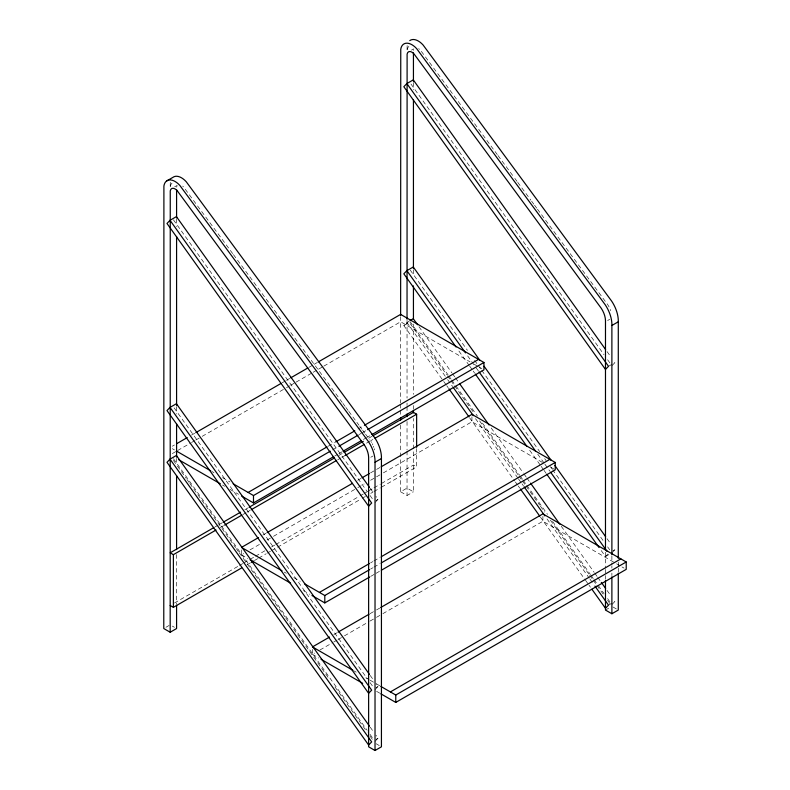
<?xml version="1.0" encoding="UTF-8"?>
<svg xmlns="http://www.w3.org/2000/svg" width="790" height="790" viewBox="0 0 790 790"><rect width="100%" height="100%" fill="white"/><g stroke="black" fill="none" stroke-linecap="round" stroke-linejoin="round"><path stroke-width="0.59" stroke-dasharray="3.95 2.96" d="M170.304 182.332L170.186 186.914M407.156 45.583L407.038 50.165M446.034 384.71L403.838 325.559L409.003 321.184M375.033 502.499L378.064 499.349L375.922 496.347M611.885 365.75L614.916 362.61L613.484 360.596M375.033 689.601L378.064 686.461L375.922 683.449M375.033 741.346L378.064 738.196L375.922 735.194M601.2 550.541L605.486 556.555L608.517 553.405M611.885 552.852L614.916 549.712L613.484 547.707M611.885 604.597L614.916 601.457L613.484 599.452M174.58 186.875L176.713 185.64M411.432 50.126L413.565 48.891M172.319 446.212L174.452 444.977M191.516 435.122L194.725 433.276M282.208 382.765L285.407 380.918M286.474 380.296L289.673 378.45M308.88 367.36L313.146 364.901M314.213 364.279L317.412 362.432M172.319 453.598L176.585 451.139M177.651 450.517L190.449 443.131M191.516 442.509L194.725 440.662M195.792 440.05L201.124 436.969M202.191 436.347L285.407 388.305M286.474 387.693L289.673 385.846M290.74 385.224L295.006 382.765M296.072 382.143L312.08 372.91M313.146 372.288L317.412 369.829M318.479 369.207L322.745 366.748M323.821 366.135L400.629 321.777L470.06 361.869M403.838 325.559L410.247 321.866L448.137 375.003M328.146 446.241L334.545 442.548M358.018 429L363.351 425.919M332.442 449.954L337.784 446.873M359.114 434.559L361.257 433.325M362.324 432.713L366.59 430.244M334.585 456.116L337.784 454.27M338.851 453.657L342.05 451.801M363.39 439.487L366.59 437.64M367.656 437.018L369.789 435.794M214.989 526.94L218.188 525.093M219.255 524.481L222.464 522.634M244.861 509.698L248.07 507.851M338.752 455.494L343.018 453.026M368.624 438.243L371.823 436.396M220.331 527.562L223.531 525.715M242.728 514.626L245.937 512.779M247.003 512.157L250.203 510.31M337.685 459.8L340.885 457.953M341.952 457.341L345.151 455.494M366.491 443.17L369.69 441.324M370.757 440.711L372.89 439.477M370.757 457.282L372.89 456.047M607.609 320.533L609.752 319.308M262.823 535.087L266.023 533.24M357.771 480.271L360.971 478.424M370.579 472.874L380.178 467.334M241.483 549.87L241.483 554.797L243.616 553.573M250.015 549.87L259.614 544.33M267.089 540.014L272.422 536.943M273.488 536.321L356.705 488.279M357.771 487.657L364.17 483.964M370.579 480.271L382.311 473.496M383.377 472.874L471.936 421.751L544.567 463.681M174.452 603.017L238.462 566.055M239.528 565.442L242.728 563.596M243.794 562.984L249.136 559.903M250.203 559.281L254.469 556.822M255.535 556.2L265.134 550.66M271.543 546.966L274.742 545.12M275.809 544.498L359.025 496.456M360.092 495.834L363.291 493.987M364.358 493.375L367.557 491.528M368.624 490.906L372.89 488.447M373.956 487.835L380.365 484.132M381.432 483.519L413.437 465.043L416.636 466.89L416.636 448.513M247.003 564.83L250.203 562.984M254.469 560.515L257.668 558.668M258.735 558.046L266.2 553.741M267.267 553.119L270.466 551.272M271.543 550.66L361.158 498.915M362.225 498.302L365.424 496.456M370.757 493.375L372.89 492.14M373.956 491.528L380.365 487.835M381.432 487.213L416.636 466.89M375.931 500.584L378.064 499.349M608.517 366.303L614.916 362.61M165.91 627.309L169.119 625.453M400.629 425.178L400.629 491.795L407.038 488.092L413.437 491.795L413.437 418.493M400.629 491.795L407.038 495.488L413.437 491.795M370.638 562.845L372.771 561.611M373.838 560.999L380.237 557.306M370.668 569.027L372.801 567.793M373.868 567.181L380.276 563.477M370.668 576.414L374.944 573.955M376.01 573.333L380.276 570.874M333.795 634.607L336.994 632.76M370.066 613.662L375.398 610.581M376.465 609.969L379.674 608.122M312.455 649.39L312.455 654.317L314.588 653.083M319.92 650.002L332.728 642.616M333.795 641.994L336.994 640.147M338.061 639.535L343.393 636.454M344.46 635.841L368.999 621.671M370.066 621.049L375.398 617.977M376.465 617.355L381.807 614.274M382.874 613.662L542.908 521.262L615.538 563.201M375.931 687.685L378.064 686.461M612.783 550.946L614.916 549.712M605.486 556.555L609.752 554.086M375.931 739.43L378.064 738.196M608.517 605.15L614.916 601.457M605.476 610.058L608.685 608.211M474.336 364.328L478.602 366.797M479.678 367.419L481.811 368.644M550.976 467.384L554.175 469.24M616.605 563.813L620.881 566.282M621.947 566.904L624.08 568.129M612.951 606.977L617.217 609.446M172.319 448.671L174.452 449.905M211.829 471.482L213.962 472.716M222.504 477.644L229.979 481.959M222.523 485.05L224.656 486.285M229.999 489.365L238.541 494.293M284.193 572.069L286.326 573.303M293.801 577.618L300.21 581.312M241.483 554.797L247.892 558.5M303.429 590.564L309.838 594.268M354.098 670.967L356.231 672.201M365.839 677.751L369.049 679.598M370.115 680.21L375.447 683.291M376.524 683.913L379.723 685.76M312.455 654.317L318.864 658.021M376.544 691.319L379.743 693.166M172.319 626.075L174.452 627.309M376.099 743.726L379.299 745.572M421.337 51.35L497.285 154.554M498.016 155.551L514.083 177.375M514.813 178.372L517.006 181.344M517.736 182.342L530.88 200.196M531.611 201.193L533.803 204.166M534.534 205.163L536.716 208.135M537.447 209.133L607.668 304.594A16.126 9.312 60 0 1 609.07 306.964M232.685 253.59L183.537 186.924A6.903 3.99 60 0 0 182.688 186.085M233.415 254.587L339.305 398.466M340.036 399.464L342.228 402.436M342.959 403.433L345.151 406.406M345.872 407.403L348.064 410.375M348.795 411.373L356.102 421.287M356.833 422.285L359.025 425.257M359.756 426.254L361.938 429.227M362.669 430.224L364.862 433.197M365.592 434.194L369.977 440.149M607.046 351.58L610.631 356.586M410.958 84.017L604.024 354.72M607.599 359.736L610.463 363.746M607.046 538.681L610.631 543.698M410.247 270.121L467.443 350.335M474.602 360.359L477.456 364.368M478.177 365.365L481.031 369.384M481.752 370.382L539.669 451.594M544.675 458.615L546.107 460.619M550.393 466.633L551.825 468.638M552.536 469.645L604.024 541.831M607.599 546.838L609.742 549.85M467.65 355.895L475.511 366.925M476.232 367.923L478.375 370.935M537.723 454.151L544.162 463.167M544.873 464.174L549.88 471.196M458.901 351.017L468.914 365.059M469.625 366.056L472.489 370.066M473.2 371.073L474.632 373.078M529.695 450.28L540.419 465.32M541.13 466.317L543.273 469.329M543.994 470.327L546.137 473.338M418.996 326.744L451.88 372.86M452.601 373.858L454.744 376.87M455.455 377.877L458.319 381.886M491.212 428.002L523.385 473.121M524.106 474.119L526.249 477.13M526.97 478.128L529.823 482.147M561.285 526.259L594.179 572.375M594.9 573.382L597.043 576.384M597.754 577.391L600.617 581.4M607.046 590.426L610.631 595.433M448.858 376.01L451.001 379.012M451.712 380.02L455.287 385.026M456.008 386.034L477.456 416.113M482.463 423.124L519.642 475.264M520.363 476.261L522.506 479.273M523.217 480.281L526.081 484.29M526.802 485.287L547.529 514.369M552.536 521.38L590.436 574.518M591.147 575.525L593.3 578.527M594.011 579.534L597.586 584.551M598.307 585.548L604.024 593.567M607.599 598.583L610.463 602.592M410.237 323.633L446.706 374.756M447.416 375.764L450.28 379.773M450.991 380.78L453.855 384.789M454.566 385.787L474.593 413.861M479.599 420.882L518.21 475.017M518.921 476.024L521.785 480.034M522.496 481.041L525.36 485.05M526.071 486.048L539.659 505.096M540.38 506.104L544.665 512.118M550.383 520.136L588.994 574.281M589.715 575.278L592.579 579.287M593.29 580.294L596.154 584.304M596.865 585.311L604.014 595.334M607.589 600.351L610.453 604.36M406.87 322.419L446.913 378.558M447.624 379.565L452.631 386.577M475.511 418.661L517.707 477.822M518.418 478.819L521.282 482.828M521.993 483.836L523.424 485.84M547.016 518.921L589.212 578.082M589.923 579.08L592.786 583.089M446.745 385.718L448.177 387.722M469.625 417.801L514.675 480.962M515.386 481.969L517.539 484.971M518.25 485.978L519.682 487.983M540.419 517.055L584.748 579.218M585.469 580.225L588.323 584.235M589.044 585.232L590.476 587.237M370.194 488.319L373.058 492.338M173.385 219.768L367.172 491.469M370.026 495.478L373.601 500.495M370.194 675.43L373.058 679.439M174.106 407.867L367.172 678.571M370.026 682.58L373.601 687.596M370.194 727.165L373.058 731.185M173.385 458.615L367.172 730.315M370.026 734.325L373.601 739.341M173.385 460.373L186.252 478.424M186.973 479.421L189.116 482.433M189.827 483.431L235.588 547.598M236.309 548.606L238.452 551.608M239.163 552.615L284.933 616.783M285.644 617.78L329.262 678.946M334.99 686.964L367.162 732.083M370.026 736.092L372.88 740.102M618.284 562.016L618.284 566.944M618.284 568.178L618.284 571.871M611.885 555.854L611.885 564.475M611.885 565.709L611.885 568.178M611.885 573.096L611.885 575.564M605.476 552.151L605.476 568.168M605.476 569.402L605.476 574.33M605.476 575.564L605.476 579.258M542.908 516.334L542.908 521.262M471.936 416.824L471.936 421.751M413.437 82.466L413.437 89.862M413.437 269.864L413.437 276.036M413.437 324.117L413.437 394.388M413.437 405.487L413.437 409.19M407.038 320.325L407.038 398.091M407.038 402.979L407.038 405.487M407.038 406.682L407.038 411.649M407.038 421.485L407.038 449.865M407.038 451.09L407.038 495.488M400.629 316.622L400.629 402.969M400.629 404.204L400.629 409.141M400.629 410.375L400.629 415.313M176.585 219.205L176.585 226.612M176.585 406.613L176.585 414.009M176.585 458.398L176.585 464.56M176.585 554.56L176.585 603.876M407.136 49.859A11.455 6.616 60 0 1 411.333 45.494M413.506 50.422A6.903 3.99 60 0 1 413.733 49.543M418.651 48.654A6.903 3.99 60 0 1 419.539 49.336M610.216 309.433A16.126 9.312 60 0 1 610.69 310.687M170.285 186.598A11.455 6.616 60 0 1 173.227 182.47M176.654 187.171A6.903 3.99 60 0 1 177.256 185.571M370.816 441.343A16.126 9.312 60 0 1 371.547 442.509M372.218 443.713A16.126 9.312 60 0 1 372.821 444.938M373.364 446.182A16.126 9.312 60 0 1 373.838 447.436M374.233 448.69A16.126 9.312 60 0 1 374.559 449.935"/><path stroke-width="1.19" d="M170.186 632.237L170.255 190.864A6.903 3.99 60 0 1 177.138 190.617L364.407 445.037A16.126 9.312 60 0 1 368.634 457.222L368.624 746.807L375.023 750.5L375.033 460.649A25.181 14.536 60 0 0 368.446 441.62L179.853 185.453A15.998 9.233 60 0 0 163.905 186.025L163.777 628.534L170.186 632.237L176.585 628.534L176.585 605.11M375.023 750.5L381.432 746.807L381.442 456.956A25.181 14.536 60 0 0 374.845 437.917L186.252 181.759A15.998 9.233 60 0 0 172.921 177.365L166.522 181.058M611.885 554.62L611.885 323.9A25.181 14.536 60 0 0 605.298 304.871L416.705 48.704A15.998 9.233 60 0 0 400.757 49.286L400.629 315.388M618.284 558.323L618.293 320.207A25.181 14.536 60 0 0 611.697 301.178L423.104 45.01A15.998 9.233 60 0 0 409.773 40.616M170.018 220.311L166.986 223.461L368.634 506.193L371.665 503.042L170.018 220.311L176.417 216.618L369.483 487.321M406.87 83.572L403.838 86.712L605.486 369.444L608.517 366.303L406.87 83.572L413.269 79.869L605.624 349.575M170.018 407.413L166.986 410.563L368.634 693.294L371.665 690.154L170.018 407.413L176.417 403.72L369.483 674.423M170.018 459.158L166.986 462.308L368.634 745.039L371.665 741.899L170.018 459.158L176.417 455.465L369.483 726.168M479.767 360.22L413.269 266.981L406.87 270.674L403.838 273.814L456.037 347.007M176.585 443.743L187.25 437.581M195.792 432.653L281.141 383.377M290.74 377.837L307.814 367.982M318.479 361.82L400.629 314.39L483.944 362.491L483.944 369.878L371.922 434.559M410.069 320.562L413.269 318.716L417.564 324.729M248.129 492.437L327.08 446.863M335.612 441.926L354.819 430.846M364.417 425.297L478.582 359.391M233.178 483.806L253.491 495.537L330.309 451.189M338.851 446.261L358.048 435.172M367.656 429.632L483.944 362.491M241.75 496.15L253.491 502.934L333.518 456.729M343.117 451.189L361.257 440.721M213.922 527.562L170.186 552.812L173.385 554.659L216.055 530.021M223.531 522.012L240.595 512.157M249.136 507.229L334.486 457.953M344.084 452.413L363.291 441.324M372.89 435.784L413.437 412.37L416.636 414.217L416.636 447.288M224.597 525.093L241.661 515.238M251.269 509.698L336.619 460.422M345.151 455.494L364.358 444.405M375.023 438.243L416.636 414.217M375.023 462.229L381.432 458.536M611.885 325.49L618.284 321.787M258.547 537.556L241.483 547.411L282.06 570.834M267.089 532.628L352.439 483.352M362.037 477.802L369.513 473.496M381.244 466.722L471.936 414.355L555.242 462.456L555.242 469.853L381.343 570.252M170.186 605.486L173.385 607.332L241.661 567.911M251.269 562.362L253.402 561.127M319.427 592.411L369.572 563.458M381.303 556.683L549.88 459.365M304.476 583.78L324.799 595.512L369.601 569.639M381.343 562.865L555.242 462.456M311.981 595.502L324.799 602.898L369.601 577.036M329.529 637.066L312.455 646.921L353.031 670.355M338.061 632.138L368.999 614.274M380.74 607.5L542.908 513.875L626.223 561.976L626.223 569.363L395.77 702.419L380.81 693.788M390.398 691.922L620.851 558.876M380.79 686.382L395.77 695.022L626.223 561.976M605.476 580.492L605.476 610.058L611.885 613.751L618.284 610.058L618.284 573.106M176.585 451.139L210.752 470.86M178.728 459.76L220.38 483.816M250.025 559.735L290.611 583.168M320.997 659.245L362.659 683.301M484.063 366.234L551.272 460.481M554.856 465.488L605.624 536.677M406.87 270.674L465.507 352.883M479.086 371.932L535.581 451.139M550.6 472.193L607.085 551.4M475.343 374.075L526.831 446.261M546.848 474.336L599.047 547.529M459.75 383.891L489.069 424.99M530.544 483.144L559.853 524.254M601.328 582.408L605.624 588.422M453.351 387.584L473.368 415.659M524.135 486.838L544.873 515.919M594.929 586.101L608.517 605.15L605.486 608.29L591.898 589.241M448.888 388.729L468.914 416.794M520.393 488.98L539.698 516.058M611.885 576.799L611.885 613.751M605.476 549.692L605.486 320.483A16.126 9.312 60 0 0 601.269 308.298L413.99 53.868A6.903 3.99 60 0 0 407.107 54.125L407.038 319.18M413.437 52.871L413.437 81.232M413.437 99.728L413.437 268.63M413.437 285.891L413.437 319.18M413.437 410.415L413.437 412.884M407.038 414.118L407.038 416.577M400.629 417.772L400.629 420.24M395.77 695.022L395.77 702.419M324.799 595.512L324.799 602.898M253.491 495.537L253.491 502.934M176.585 189.62L176.585 217.981M176.585 236.467L176.585 405.379M176.585 423.875L176.585 457.163M176.585 475.659L176.585 549.633M173.385 554.659L173.385 607.332"/></g></svg>
